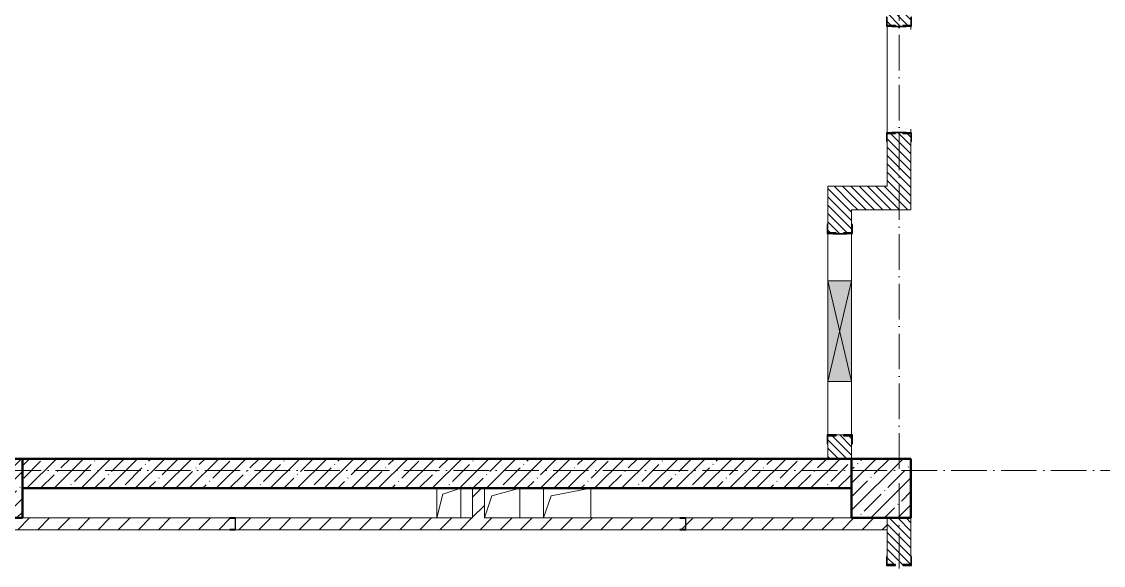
# Model space of a CAD drawing. Header units: millimetres. Extents: x -213536 to 1564669, y -45299 to 942238.
# Drawn here: x 140473 to 149604, y 525797 to 530384 of the extents above; entities that cross this region are included whole.
import ezdxf

# ---------------------------------------------------------------- set-up
doc = ezdxf.new("R2010")
doc.units = ezdxf.units.MM
doc.linetypes.add('50_200_ШТРИХ_1Т_ш5_п1_п1_', pattern=[700, 500, -100, 0, -100])
for name, color, linetype, lineweight in [('A-DETL-GENF-OTLN', 7, 'Continuous', 9), ('A-FLOR-____-OTLN', 7, 'Continuous', 9), ('A-GENM-____-MCUT', 7, 'Continuous', 25), ('A-GENM-____-OTLN', 7, 'Continuous', 9), ('A-GENM-____-OTLN-1', 7, 'Continuous', 25), ('A-GLAZ-____-OTLN', 7, 'Continuous', 9), ('A-WALL-____-MCUT', 7, 'Continuous', 13), ('A-WALL-____-MCUT-2', 7, 'Continuous', 50), ('A-WALL-____-PATT-1', 7, 'Continuous', 9), ('A-WALL-FNSH-MCUT-1', 7, 'Continuous', 9), ('I-WALL-____-OTLN', 7, 'Continuous', 9), ('S-COLS-____-MCUT', 7, 'Continuous', 50), ('S-COLS-____-OTLN', 7, 'Continuous', 9), ('S-GRID-____-OTLN-1', 7, '50_200_ШТРИХ_1Т_ш5_п1_п1_', 9)]:
    doc.layers.add(name, color=color, linetype=linetype, lineweight=lineweight)
pattern_1 = [(135, (142429.057, 459015.94), (-35.35534, -35.35534), [])]
pattern_2 = [(45, (142429.06, 459015.94), (-84.85281, 84.85281), [])]

# ---------------------------------------------------------------- blocks, each defined once
blk = doc.blocks.new('BSC_Колонна _Прямоугольная - 500х500-V23-АР1_План отверстий 3 этажа в осях 1-64_Ю-ЯЯ')
at = {"layer": 'S-COLS-____-OTLN'}
h = blk.add_hatch(dxfattribs=at)
h.set_pattern_fill('FP_30', color=256, style=0, pattern_type=2)
h.set_pattern_definition([(45, (2200, -67431.04), (-114.04925, 114.04925), []), (45, (2314.05, -67431.04), (-114.04925, 114.04925), [201.613, -40.323, 3.353, -36.97])])
h.paths.add_polyline_path([(-250, -250), (250, -250), (250, 250), (-250, 250)], flags=0)
at = {"layer": 'S-COLS-____-MCUT'}
for p, q in [((250, 250), (-250, 250)), ((-250, 250), (-250, -250)), ((250, -250), (250, 250)), ((-250, -250), (250, -250))]:
    blk.add_line(p, q, dxfattribs=at)
blk = doc.blocks.new('BSC_Колонна _Прямоугольная - 500х500-V24-АР1_План отверстий 3 этажа в осях 1-64_Ю-ЯЯ')
at = {"layer": 'S-COLS-____-OTLN'}
h = blk.add_hatch(dxfattribs=at)
h.set_pattern_fill('FP_31', color=256, style=0, pattern_type=2)
h.set_pattern_definition([(45, (-5300, -67431.04), (-114.04925, 114.04925), []), (45, (-5185.95, -67431.04), (-114.04925, 114.04925), [201.613, -40.323, 3.353, -36.97])])
h.paths.add_polyline_path([(-250, -250), (250, -250), (250, 250), (-250, 250)], flags=0)
at = {"layer": 'S-COLS-____-MCUT'}
for p, q in [((250, 250), (-250, 250)), ((-250, 250), (-250, -250)), ((250, -250), (250, 250)), ((-250, -250), (250, -250))]:
    blk.add_line(p, q, dxfattribs=at)
blk = doc.blocks.new('Фахверк_СКБ_Уголок - 200_3960-28268576-АР1_План отверстий 3 этажа в осях 1-64_Ю-ЯЯ')
at = {"layer": 'A-GENM-____-MCUT'}
for p, q in [((200, 156), (125, 156)), ((125, 156), (125, 81)), ((131, 81), (131, 150)), ((131, 150), (200, 150)), ((200, 150), (200, 156)), ((125, 81), (131, 81)), ((131, 19), (125, 19)), ((125, 19), (125, -56)), ((131, -50), (131, 19)), ((125, -56), (200, -56)), ((200, -50), (131, -50)), ((200, -56), (200, -50))]:
    blk.add_line(p, q, dxfattribs=at)
blk = doc.blocks.new('Фахверк_СКБ_Уголок - 200_3960_зеркало-28268689-АР1_План отверстий 3 этажа в осях 1-64_Ю-ЯЯ')
at = {"layer": 'A-GENM-____-MCUT'}
for p, q in [((200, 156), (125, 156)), ((125, 156), (125, 81)), ((131, 81), (131, 150)), ((131, 150), (200, 150)), ((200, 150), (200, 156)), ((125, 81), (131, 81)), ((131, 19), (125, 19)), ((125, 19), (125, -56)), ((131, -50), (131, 19)), ((125, -56), (200, -56)), ((200, -50), (131, -50)), ((200, -56), (200, -50))]:
    blk.add_line(p, q, dxfattribs=at)
blk = doc.blocks.new('154_Стойка_СКБ_Уголок - СМ-2480_200-28346303-АР1_План отверстий 3 этажа в осях 1-64_Ю-ЯЯ')
at = {"layer": 'A-GENM-____-MCUT'}
for p, q in [((125, 156), (125, 81)), ((200, 156), (125, 156)), ((131, 81), (131, 150)), ((131, 150), (200, 150)), ((200, 150), (200, 156)), ((125, 81), (131, 81)), ((131, 19), (125, 19)), ((125, 19), (125, -56)), ((131, -50), (131, 19)), ((125, -56), (200, -56)), ((200, -50), (131, -50)), ((200, -56), (200, -50))]:
    blk.add_line(p, q, dxfattribs=at)
blk = doc.blocks.new('Стойка_Влож_Полоса боковая - Полоса-V164-АР1_План отверстий 3 этажа в осях 1-64_Ю-ЯЯ')
at = {"layer": 'A-GENM-____-OTLN'}
for p, q in [((-5, 60), (0, 60)), ((-5, -60), (-5, 60)), ((0, 31), (0, -31)), ((0, -60), (-5, -60))]:
    blk.add_line(p, q, dxfattribs=at)
blk = doc.blocks.new('154_Фахверк_СКБ_Швеллер - Тип_100_3960-28515445-АР1_План отверстий 3 этажа в осях 1-64_Ю-ЯЯ')
at = {"layer": 'A-GENM-____-MCUT'}
for p, q in [((175, 50), (125, 50)), ((125, 50), (125, -50)), ((128, 47), (175, 47)), ((128, -47), (128, 47)), ((175, 47), (175, 50)), ((125, -50), (175, -50)), ((175, -47), (128, -47)), ((175, -50), (175, -47))]:
    blk.add_line(p, q, dxfattribs=at)
blk = doc.blocks.new('AR_Отверстие прямоугольное _в плите_ - AR_Отверстие прямоугольное _в плите_-V196-АР1_План отверстий 3 этажа в осях 1-64_Ю-ЯЯ')
at = {"layer": 'A-GENM-____-OTLN'}
for p, q in [((-100, 125), (-100, -125)), ((-50, 75), (100, 125)), ((100, -125), (100, 125)), ((-100, -125), (-50, 75))]:
    blk.add_line(p, q, dxfattribs=at)
blk = doc.blocks.new('AR_Отверстие прямоугольное _в плите_ - AR_Отверстие прямоугольное _в плите_-30459858-АР1_План отверстий 3 этажа в осях 1-64_Ю-ЯЯ')
at = {"layer": 'A-GENM-____-OTLN'}
for p, q in [((-200, 125), (-200, -125)), ((-137.5, 62.5), (200, 125)), ((200, -125), (200, 125)), ((-200, -125), (-137.5, 62.5))]:
    blk.add_line(p, q, dxfattribs=at)
blk = doc.blocks.new('AR_Отверстие прямоугольное _в плите_ - AR_Отверстие прямоугольное _в плите_-30552572-АР1_План отверстий 3 этажа в осях 1-64_Ю-ЯЯ')
at = {"layer": 'A-GENM-____-OTLN'}
for p, q in [((-87.5, 62.5), (150, 125)), ((150, -125), (150, 125)), ((-150, -125), (-87.5, 62.5))]:
    blk.add_line(p, q, dxfattribs=at)
blk = doc.blocks.new('AR_Отверстие прямоугольное _в стене_ - AR_Отверстие прямоугольное _в стене__ОВ-36910185-АР1_План отверстий 3 этажа в осях 1-64_Ю-ЯЯ')
at = {"layer": 'A-GLAZ-____-OTLN'}
blk.add_hatch(color=256, dxfattribs=at).paths.add_polyline_path([(-425, -100), (425, -100), (425, 100), (-425, 100)], flags=0)
at = {"layer": 'A-DETL-GENF-OTLN'}
for p, q in [((-425, -100), (-425, 100)), ((-425, 100), (425, 100)), ((425, 100), (-425, -100)), ((-425, 100), (425, -100)), ((425, 100), (-425, 100)), ((-425, 100), (-425, -100)), ((425, 100), (425, -100)), ((425, -100), (425, 100)), ((425, -100), (-425, -100)), ((-425, -100), (425, -100))]:
    blk.add_line(p, q, dxfattribs=at)

msp = doc.modelspace()

# ---------------------------------------------------------------- hatches: boundary and pattern name
at = {"layer": 'A-WALL-____-PATT-1'}
h = msp.add_hatch(dxfattribs=at)
h.set_pattern_fill('FP_9', color=256, style=0, pattern_type=2)
h.set_pattern_definition(pattern_1)
h.paths.add_polyline_path([(147979.1, 528997), (147979.1, 529441), (147910.1, 529441), (147910.1, 529447), (147848.1, 529447), (147848.1, 529441), (147779.1, 529441), (147779.1, 528997)], flags=0)
h.paths.add_polyline_path([(147910.1, 530347), (147910.1, 530353), (147979.1, 530353), (147979.1, 532047), (147779.1, 532047), (147779.1, 530353), (147848.1, 530353), (147848.1, 530347)], flags=0)
h = msp.add_hatch(dxfattribs=at)
h.set_pattern_fill('FP_9', color=256, style=0, pattern_type=2)
h.set_pattern_definition(pattern_1)
h.paths.add_polyline_path([(147279.1, 526697), (147479.1, 526697), (147479.1, 526891), (147410.1, 526891), (147410.1, 526897), (147348.1, 526897), (147348.1, 526891), (147279.1, 526891), (147279.1, 526822)], flags=0)
h.paths.add_polyline_path([(147410.1, 528597), (147410.1, 528603), (147479.1, 528603), (147479.1, 528997), (147279.1, 528997), (147279.1, 528603), (147348.1, 528603), (147348.1, 528597)], flags=0)
h = msp.add_hatch(dxfattribs=at)
h.set_pattern_fill('FP_9', color=256, style=0, pattern_type=2)
h.set_pattern_definition(pattern_1)
h.paths.add_polyline_path([(147479.1, 528797), (147979.1, 528797), (147979.1, 528997), (147479.1, 528997)], flags=0)
h = msp.add_hatch(dxfattribs=at)
h.set_pattern_fill('FP_12', color=256, style=0, pattern_type=2)
h.set_pattern_definition([(45, (142429.06, 459015.94), (-114.04925, 114.04925), []), (45, (142543.1, 459015.94), (-114.04925, 114.04925), [201.612, -40.322, 3.353, -36.97])])
h.paths.add_polyline_path([(147479.1, 526447), (147479.1, 526697), (140479.1, 526697), (140479.1, 526447), (145950, 526447)], flags=0)
h = msp.add_hatch(dxfattribs=at)
h.set_pattern_fill('FP_7', color=256, style=0, pattern_type=2)
h.set_pattern_definition(pattern_2)
h.paths.add_polyline_path([(144379.1, 526197), (144379.1, 526447), (144279.1, 526447), (144279.1, 526197)], flags=0)
h = msp.add_hatch(dxfattribs=at)
h.set_pattern_fill('FP_7', color=256, style=0, pattern_type=2)
h.set_pattern_definition(pattern_2)
h.paths.add_polyline_path([(140647.6, 526097), (142229.1, 526097), (142229.1, 526100), (142276.1, 526100), (142276.1, 526194), (142229.1, 526194), (142229.1, 526197), (140229.1, 526197), (140229.1, 526097)], flags=0)
h.paths.add_polyline_path([(147779.1, 526097), (147779.1, 526197), (146079.1, 526197), (146079.1, 526097), (147717.4, 526097)], flags=0)
h.paths.add_polyline_path([(146029.1, 526097), (146029.1, 526100), (146076.1, 526100), (146076.1, 526194), (146029.1, 526194), (146029.1, 526197), (142279.1, 526197), (142279.1, 526097), (145950, 526097)], flags=0)
h = msp.add_hatch(dxfattribs=at)
h.set_pattern_fill('FP_9', color=256, style=0, pattern_type=2)
h.set_pattern_definition(pattern_1)
h.paths.add_polyline_path([(147979.1, 521047), (147979.1, 524091), (147910.1, 524091), (147910.1, 524097), (147848.1, 524097), (147848.1, 524091), (147779.1, 524091), (147779.1, 521047)], flags=0)
h.paths.add_polyline_path([(147910.1, 525797), (147910.1, 525803), (147979.1, 525803), (147979.1, 526197), (147779.1, 526197), (147779.1, 525803), (147848.1, 525803), (147848.1, 525797)], flags=0)

# ---------------------------------------------------------------- linework, layer by layer
at = {"layer": 'A-FLOR-____-OTLN'}
for p, q in [((143979.1, 526197), (143979.1, 526447)), ((144179.1, 526447), (144179.1, 526197)), ((144679.1, 526447), (144679.1, 526197)), ((144879.1, 526197), (144879.1, 526447)), ((145279.1, 526447), (145279.1, 526197))]:
    msp.add_line(p, q, dxfattribs=at)
at = {"layer": 'A-WALL-____-MCUT'}
for p, q in [((147779.1, 529372), (147779.1, 528997)), ((147979.1, 528797), (147979.1, 529372)), ((147279.1, 528997), (147279.1, 528672)), ((147779.1, 528997), (147279.1, 528997)), ((147479.1, 528672), (147479.1, 528797)), ((147479.1, 528797), (147979.1, 528797)), ((147410.1, 526897), (147348.1, 526897)), ((147279.1, 526822), (147279.1, 526697)), ((147479.1, 526697), (147479.1, 526822)), ((147779.1, 526197), (147779.1, 525872)), ((147979.1, 525872), (147979.1, 526197))]:
    msp.add_line(p, q, dxfattribs=at)
at = {"layer": 'A-WALL-____-MCUT-2'}
for p, q in [((147479.1, 526697), (140479.1, 526697)), ((140479.1, 526447), (147479.1, 526447))]:
    msp.add_line(p, q, dxfattribs=at)
at = {"layer": 'A-WALL-FNSH-MCUT-1'}
for p, q in [((144279.1, 526447), (144279.1, 526197)), ((144379.1, 526197), (144379.1, 526447)), ((142229.1, 526197), (140479.1, 526197)), ((144279.1, 526197), (142279.1, 526197)), ((146029.1, 526197), (144379.1, 526197)), ((147479.1, 526197), (146079.1, 526197)), ((140229.1, 526097), (142229.1, 526097)), ((142279.1, 526097), (146029.1, 526097)), ((146079.1, 526097), (147779.1, 526097))]:
    msp.add_line(p, q, dxfattribs=at)
at = {"layer": 'I-WALL-____-OTLN'}
for p, q in [((147779.1, 529447), (147779.1, 530347)), ((147979.1, 530347), (147979.1, 530317)), ((147979.1, 529477), (147979.1, 529447)), ((147279.1, 528197), (147279.1, 528597)), ((147479.1, 528597), (147479.1, 528197)), ((147279.1, 526897), (147279.1, 527347)), ((147479.1, 527347), (147479.1, 526897))]:
    msp.add_line(p, q, dxfattribs=at)
at = {"layer": 'S-GRID-____-OTLN-1', "color": 251, "ltscale": 0.6, "true_color": 0x636466}
for p, q in [((147879.1, 511907.5), (147879.1, 549908.8)), ((246503.5, 526597), (137760.3, 526597))]:
    msp.add_line(p, q, dxfattribs=at)

# ---------------------------------------------------------------- block references
at = {"layer": 'A-GENM-____-OTLN'}
for p, rotation in [((147879.1, 530347), 89.99999999999993), ((147879.1, 529447), 269.9999999999999), ((147379.1, 528597), 89.99999999999991)]:
    msp.add_blockref('Стойка_Влож_Полоса боковая - Полоса-V164-АР1_План отверстий 3 этажа в осях 1-64_Ю-ЯЯ', p, dxfattribs=dict(at, rotation=rotation))
for name, p in [('AR_Отверстие прямоугольное _в плите_ - AR_Отверстие прямоугольное _в плите_-V196-АР1_План отверстий 3 этажа в осях 1-64_Ю-ЯЯ', (144079.1, 526322)), ('AR_Отверстие прямоугольное _в плите_ - AR_Отверстие прямоугольное _в плите_-30552572-АР1_План отверстий 3 этажа в осях 1-64_Ю-ЯЯ', (144529.1, 526322)), ('AR_Отверстие прямоугольное _в плите_ - AR_Отверстие прямоугольное _в плите_-30459858-АР1_План отверстий 3 этажа в осях 1-64_Ю-ЯЯ', (145079.1, 526322))]:
    msp.add_blockref(name, p, dxfattribs=at)
at = {"layer": 'A-GENM-____-OTLN-1'}
for name, p, rotation in [('154_Стойка_СКБ_Уголок - СМ-2480_200-28346303-АР1_План отверстий 3 этажа в осях 1-64_Ю-ЯЯ', (147929.1, 530222), 89.99999999999991), ('154_Стойка_СКБ_Уголок - СМ-2480_200-28346303-АР1_План отверстий 3 этажа в осях 1-64_Ю-ЯЯ', (147829.1, 529572), 269.9999999999999), ('154_Стойка_СКБ_Уголок - СМ-2480_200-28346303-АР1_План отверстий 3 этажа в осях 1-64_Ю-ЯЯ', (147429.1, 528472), 89.99999999999991), ('Фахверк_СКБ_Уголок - 200_3960_зеркало-28268689-АР1_План отверстий 3 этажа в осях 1-64_Ю-ЯЯ', (147329.1, 527022), 269.9999999999999), ('154_Фахверк_СКБ_Швеллер - Тип_100_3960-28515445-АР1_План отверстий 3 этажа в осях 1-64_Ю-ЯЯ', (142404.1, 526147), 180), ('154_Фахверк_СКБ_Швеллер - Тип_100_3960-28515445-АР1_План отверстий 3 этажа в осях 1-64_Ю-ЯЯ', (146204.1, 526147), 180), ('Фахверк_СКБ_Уголок - 200_3960-28268576-АР1_План отверстий 3 этажа в осях 1-64_Ю-ЯЯ', (147929.1, 525672), 89.99999999999991)]:
    msp.add_blockref(name, p, dxfattribs=dict(at, rotation=rotation))
at = {"layer": 'A-GLAZ-____-OTLN', "rotation": 89.99999999999991}
msp.add_blockref('AR_Отверстие прямоугольное _в стене_ - AR_Отверстие прямоугольное _в стене__ОВ-36910185-АР1_План отверстий 3 этажа в осях 1-64_Ю-ЯЯ', (147379.1, 527772), dxfattribs=at)
at = {"layer": 'S-COLS-____-OTLN'}
for name, p in [('BSC_Колонна _Прямоугольная - 500х500-V23-АР1_План отверстий 3 этажа в осях 1-64_Ю-ЯЯ', (140229.1, 526447)), ('BSC_Колонна _Прямоугольная - 500х500-V24-АР1_План отверстий 3 этажа в осях 1-64_Ю-ЯЯ', (147729.1, 526447))]:
    msp.add_blockref(name, p, dxfattribs=at)

doc.saveas('drawing.dxf')
